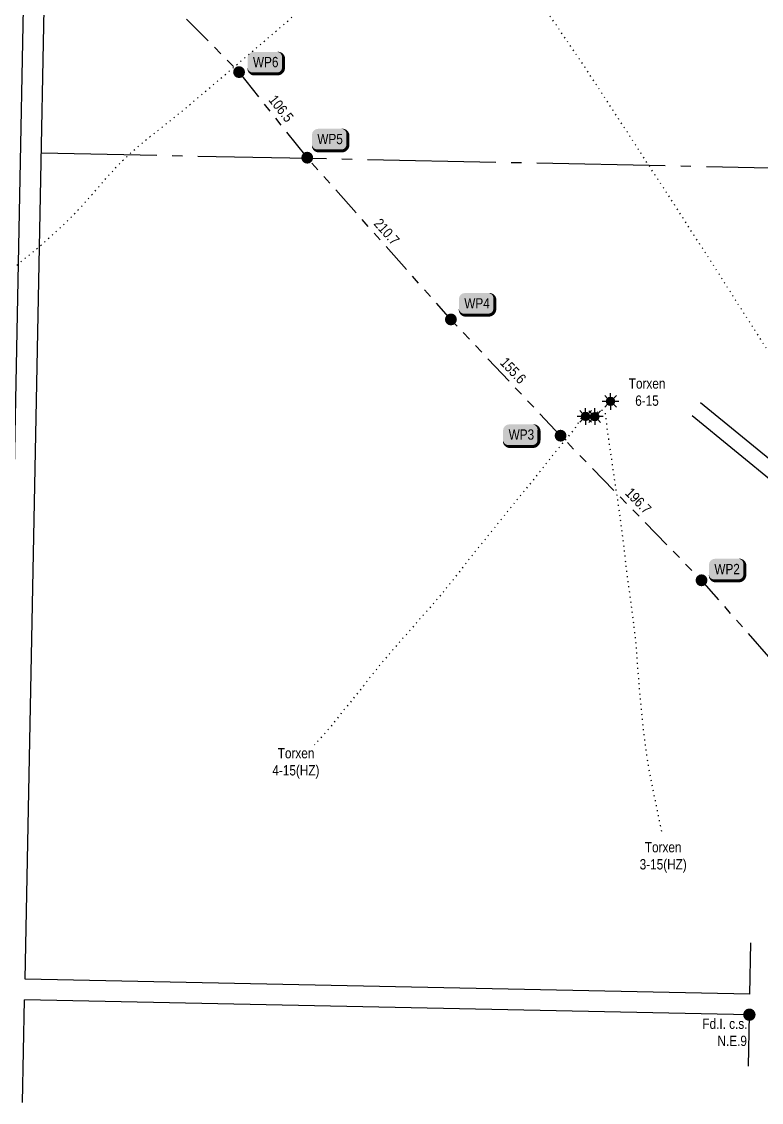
# Model space of a CAD drawing. Extents: x 396534 to 402867, y 5681657 to 5687495.
# Drawn here: x 397802 to 398522, y 5684071 to 5685123 of the extents above; entities that cross this region are included whole.
import ezdxf
from ezdxf.enums import TextEntityAlignment as Align

# ---------------------------------------------------------------- set-up
doc = ezdxf.new("R2010")
doc.units = 0
doc.header["$LTSCALE"] = 5
for name, pattern in [('foc-DOT', [1, 0.2, -0.8]), ('foc-DRILLPATH', [14.75, 6, -1.75, 1.75, -1.75, 1.75, -1.75]), ('foc-QUARTERLINE', [33, 25, -3, 2, -3])]:
    doc.linetypes.add(name, pattern=pattern)
for name, color, linetype in [('ABADATA-DRILL', 8, 'foc-DOT'), ('AS-OWNER', 7, 'Continuous'), ('C-RW', 13, 'Continuous'), ('C-WS-S', 13, 'Continuous'), ('L-BD', 7, 'Continuous'), ('L-MON', 1, 'Continuous'), ('L-QSEC', 8, 'foc-QUARTERLINE'), ('L-SEC', 7, 'Continuous'), ('P-PDRILLPATH', 12, 'foc-DRILLPATH')]:
    doc.layers.add(name, color=color, linetype=linetype)
doc.styles.add('80', font='ARIALN.TTF', dxfattribs={"height": 10})
doc.styles.add('80L', font='ARIALN.TTF', dxfattribs={"height": 10})

# ---------------------------------------------------------------- blocks, each defined once
blk = doc.blocks.new('fdia')
at = {"color": 255, "const_width": 1}
blk.add_lwpolyline([(-0.5, 0, 1), (0.5, 0, 1)], format="xyb", close=True, dxfattribs=at)
blk = doc.blocks.new('Fdiaa')
blk.add_blockref('fdia', (0, 0))
blk = doc.blocks.new('fdib')
at = {"color": 1, "const_width": 1.6}
blk.add_lwpolyline([(-0.4, 0, 1), (0.4, 0, 1)], format="xyb", close=True, dxfattribs=at)
at = {"color": 1}
blk.add_circle((0, 0), 0.8, dxfattribs=at)
blk = doc.blocks.new('Fdibb')
blk.add_blockref('fdib', (0, 0))
blk = doc.blocks.new('fdicc')
for name in ['Fdibb', 'Fdiaa']:
    blk.add_blockref(name, (0, 0))
blk = doc.blocks.new('FDI')
blk.add_blockref('fdicc', (0, 0))
blk = doc.blocks.new('plbh')
at = {"layer": 'L-MON'}
h = blk.add_hatch(color=255, dxfattribs=at)
h.dxf.hatch_style = 1
edge = h.paths.add_edge_path()
edge.add_arc((0, 0), 1.16, 0, 360)
h = blk.add_hatch(color=256, dxfattribs=at)
h.dxf.hatch_style = 1
h.paths.add_polyline_path([(-0.96, 0, 1), (0.96, 0, 1)])
h.paths.add_polyline_path([(0.91, 0, -1), (-0.91, 0, -1)], flags=16)
h.paths.add_polyline_path([(0.45, 0, -1), (-0.45, 0, -1)], flags=0)
h = blk.add_hatch(color=256, dxfattribs=at)
h.dxf.hatch_style = 1
h.paths.add_polyline_path([(-0.45, 0, 1), (0.45, 0, 1)])
h.paths.add_polyline_path([(0.4, 0, -1), (-0.4, 0, -1)], flags=16)
at = {"layer": 'L-MON', "color": 240}
for radius in [0.96, 0.91, 0.45, 0.4]:
    blk.add_circle((0, 0), radius, dxfattribs=at)
blk = doc.blocks.new('*U510')
h = blk.add_hatch(color=59)
edge = h.paths.add_edge_path()
edge.add_line((-11.5, -11.5), (11.5, -11.5))
edge.add_arc((11.5, -5.5), 6, 270, 360)
edge.add_line((17.5, -5.5), (17.5, 4))
edge.add_arc((11.5, 4), 6, 0, 90)
edge.add_line((11.5, 10), (-11.5, 10))
edge.add_arc((-11.5, 4), 6, 90, 180)
edge.add_line((-17.5, 4), (-17.5, -5.5))
edge.add_arc((-11.5, -5.5), 6, 180, 270)
at = {"color": 1, "flags": 128}
blk.add_lwpolyline([(-11.5, -11.5, 3, 3, 0), (11.5, -11.5, 3, 3, 0.414214), (17.5, -5.5, 3, 3, 0), (17.5, 4, 3, 0, 0.414214), (11.5, 10, 0, 0, 0), (-11.5, 10, 0, 0, 0.414214), (-17.5, 4, 0, 0, 0), (-17.5, -5.5, 0, 3, 0.414214)], format="xyseb", close=True, dxfattribs=at)
blk.add_lwpolyline([(-15.6, -9.1, 0, 7.5, 0), (0, 0, 0, 0, 0)], format="xyseb", dxfattribs=at)
at = {"color": 1, "style": '80'}
blk.add_attdef('ENTER_TEXT_001', (-36.3, -5), '', height=10, dxfattribs=at)
blk = doc.blocks.new('GAS')
h = blk.add_hatch(color=255)
h.dxf.hatch_style = 1
edge = h.paths.add_edge_path()
edge.add_arc((0, 0), 0.9, 0, 360)
for p, q in [((-0.81, 0), (-1.62, 0)), ((-0.57, 0.57), (-1.14, 1.14)), ((0, 0.81), (0, 1.62)), ((0.57, 0.57), (1.14, 1.14)), ((1.62, 0), (0.81, 0)), ((-0.57, -0.57), (-1.14, -1.14)), ((0, -0.81), (0, -1.62)), ((1.14, -1.14), (0.57, -0.57))]:
    blk.add_line(p, q)
blk.add_circle((0, 0), 0.8)

msp = doc.modelspace()

# ---------------------------------------------------------------- linework, layer by layer
at = {"flags": 128}
for points in [[(397785.56, 5684191.015), (397819.199, 5685898.626)], [(397805.668, 5684190.6), (397839.308, 5685898.246)], [(397803.303, 5684070.544), (397805.272, 5684170.483)]]:
    msp.add_lwpolyline(points, dxfattribs=at)
at = {"layer": 'ABADATA-DRILL', "flags": 128}
for points in [[(399121.372, 5684253.002), (399121.4, 5684252.371), (399121.398, 5684252.271), (399121.483, 5684252.029), (399121.329, 5684251.822), (399120.887, 5684251.751), (399120.499, 5684251.819), (399120.222, 5684251.964), (399119.845, 5684252.132), (399119.397, 5684252.271), (399119.069, 5684252.377), (399118.751, 5684252.483), (399118.652, 5684252.515), (399118.743, 5684252.584), (399118.737, 5684252.774), (399118.763, 5684253.093), (399118.769, 5684253.383), (399118.771, 5684253.483), (399118.692, 5684253.525), (399118.544, 5684253.638), (399118.507, 5684253.769), (399118.558, 5684253.807), (399118.628, 5684253.836), (399118.709, 5684253.904), (399118.79, 5684253.923), (399118.898, 5684253.851), (399119.067, 5684253.767), (399119.317, 5684253.753), (399119.548, 5684253.808), (399119.701, 5684253.945), (399119.792, 5684254.023), (399119.894, 5684254.111), (399119.856, 5684254.212), (399119.657, 5684254.276), (399119.457, 5684254.3), (399119.288, 5684254.343), (399119.14, 5684254.426), (399119.1, 5684254.447), (399118.603, 5684254.587), (399117.388, 5684254.881), (399115.446, 5684255.279), (399112.804, 5684255.731), (399109.556, 5684256.335), (399105.695, 5684257.362), (399101.256, 5684258.949), (399096.387, 5684261.126), (399091.288, 5684263.717), (399085.714, 5684266.627), (399079.384, 5684269.743), (399072.515, 5684272.879), (399065.137, 5684276.105), (399057.082, 5684279.504), (399048.383, 5684283.166), (399039.178, 5684287.059), (399029.527, 5684291.17), (399019.545, 5684295.757), (399009.323, 5684300.84), (398998.704, 5684306.04), (398987.653, 5684311.159), (398976.483, 5684316.34), (398965.254, 5684321.582), (398953.837, 5684326.948), (398942.221, 5684332.328), (398930.444, 5684337.652), (398918.712, 5684343.264), (398913.503, 5684345.897), (398887.693, 5684358.848), (398879.283, 5684362.985), (398870.873, 5684367.122), (398862.535, 5684371.387), (398854.271, 5684375.801), (398846.1, 5684380.412), (398838.053, 5684385.202), (398832.737, 5684388.487), (398830.099, 5684390.16), (398822.269, 5684395.305), (398814.593, 5684400.677), (398807.062, 5684406.247), (398799.674, 5684412.024), (398792.461, 5684418.007), (398785.401, 5684424.167), (398778.505, 5684430.515), (398771.812, 5684437.068), (398765.345, 5684443.846), (398759.05, 5684450.792), (398752.98, 5684457.923), (398747.113, 5684465.23), (398741.469, 5684472.703), (398736.089, 5684480.38), (398730.953, 5684488.213), (398726.019, 5684496.182), (398721.166, 5684504.199), (398716.252, 5684512.197), (398711.319, 5684520.166), (398706.415, 5684528.144), (398701.532, 5684536.142), (398696.608, 5684544.131), (398691.613, 5684552.061), (398686.487, 5684559.893), (398681.269, 5684567.668), (398676.031, 5684575.443), (398670.753, 5684583.198), (398665.444, 5684590.914), (398660.145, 5684598.64), (398649.721, 5684614.229), (398639.488, 5684629.913), (398629.157, 5684645.72), (398618.851, 5684661.706), (398608.544, 5684677.693), (398598.226, 5684693.629), (398587.642, 5684710.271), (398577.405, 5684726.266), (398567.178, 5684742.27), (398556.962, 5684758.275), (398546.664, 5684774.211), (398536.428, 5684790.226), (398526.333, 5684806.338), (398516.157, 5684822.372), (398505.87, 5684838.328), (398495.633, 5684854.293), (398485.487, 5684870.346), (398475.362, 5684886.428), (398465.034, 5684902.335), (398454.666, 5684918.262), (398444.459, 5684934.267), (398434.211, 5684950.212), (398423.853, 5684966.139), (398413.434, 5684982.008), (398403.096, 5684997.914), (398392.838, 5685013.88), (398382.459, 5685029.767), (398361.712, 5685061.563), (398351.323, 5685077.46), (398340.762, 5685093.212), (398330.069, 5685108.875), (398321.219, 5685121.692), (398310.406, 5685137.338), (398299.662, 5685152.993), (398289.03, 5685168.736), (398278.591, 5685184.615), (398268.344, 5685200.59), (398258.138, 5685216.604), (398247.82, 5685232.511), (398237.248, 5685248.292), (398226.698, 5685264.103), (398215.975, 5685280.298), (398205.648, 5685295.774), (398195.31, 5685311.701), (398185.175, 5685327.784), (398175.141, 5685343.925), (398165.168, 5685360.094), (398155.104, 5685376.206), (398145.08, 5685392.337), (398134.985, 5685408.439), (398124.708, 5685424.405), (398114.441, 5685440.38), (398104.285, 5685456.433), (398094.191, 5685472.525), (398084.055, 5685488.588), (398073.858, 5685504.572), (398063.652, 5685520.577), (398053.385, 5685536.552), (398043.107, 5685552.518), (398038.014, 5685560.53), (398030.526, 5685572.36), (398030.507, 5685572.4)], [(397697.655, 5684803.227), (397713.697, 5684813.488), (397730.062, 5684825.563), (397745.85, 5684838.819), (397761.157, 5684852.496), (397775.892, 5684866.573), (397791.345, 5684880.527), (397808.063, 5684894.255), (397825.155, 5684908.675), (397841.924, 5684923.912), (397857.613, 5684939.691), (397858.768, 5684940.928), (397871.598, 5684955.304), (397884.357, 5684970.062), (397896.811, 5684983.615), (397901.078, 5684987.931), (397910.141, 5684996.471), (397925.097, 5685009.124), (397927.242, 5685010.831), (397940.917, 5685021.459), (397956.625, 5685034.167), (397972.314, 5685047.456), (397987.951, 5685060.635), (397989.416, 5685061.876), (398003.102, 5685073.524), (398017.318, 5685085.622), (398026.374, 5685093.352), (398028.339, 5685095.053), (398044.358, 5685108.855), (398053.875, 5685117.066), (398058.058, 5685120.673), (398070.607, 5685131.484), (398079.543, 5685139.197)], [(398360.272, 5684738.299), (398360.275, 5684738.429), (398360.28, 5684738.688), (398360.285, 5684738.948), (398360.29, 5684739.218), (398360.296, 5684739.478), (398360.279, 5684739.659), (398360.564, 5684739.873), (398361.312, 5684740.308), (398361.824, 5684740.898), (398362.135, 5684741.432), (398362.443, 5684741.866), (398362.977, 5684742.566), (398363.743, 5684743.351), (398365.334, 5684744.369), (398367.47, 5684744.677), (398369.362, 5684743.739), (398370.4, 5684741.588), (398370.849, 5684738.539), (398371.271, 5684734.109), (398371.875, 5684728.776), (398372.68, 5684722.449), (398373.698, 5684715.317), (398374.976, 5684707.12), (398376.395, 5684697.52), (398377.894, 5684686.848), (398379.643, 5684674.731), (398381.605, 5684661.68), (398383.715, 5684648.065), (398385.679, 5684633.683), (398387.527, 5684619.474), (398389.236, 5684605.267), (398390.706, 5684591.195), (398392.446, 5684577.558), (398394.416, 5684563.956), (398396.245, 5684549.797), (398398.084, 5684535.617), (398399.818, 5684521.22), (398401.047, 5684506.563), (398402.087, 5684491.449), (398403.241, 5684476.514), (398404.578, 5684462.254), (398405.964, 5684447.434), (398407.459, 5684433.101), (398409.282, 5684418.632), (398411.303, 5684404.519), (398413.574, 5684390.981), (398416.344, 5684377.334), (398416.665, 5684375.907), (398419.267, 5684363.383), (398421.995, 5684349.656), (398423.985, 5684340.084), (398425.836, 5684331.526)], [(398351.28, 5684738.477), (398347.242, 5684737.107), (398346.169, 5684735.458), (398344.608, 5684732.879), (398342.692, 5684729.586), (398340.117, 5684725.816), (398336.723, 5684721.613), (398332.911, 5684717.038), (398328.69, 5684712.001), (398323.914, 5684706.224), (398318.848, 5684699.914), (398313.115, 5684692.766), (398306.702, 5684684.632), (398299.705, 5684675.809), (398292.283, 5684666.715), (398284.41, 5684657.069), (398276.391, 5684647.137), (398268.321, 5684637.125), (398260.444, 5684627.32), (398252.198, 5684617.012), (398243.904, 5684606.824), (398235.984, 5684596.86), (398228.174, 5684586.863), (398220.212, 5684576.739), (398212.101, 5684566.738), (398203.847, 5684557.05), (398195.556, 5684547.503), (398186.654, 5684537.408), (398177.913, 5684527.389), (398169.45, 5684517.746), (398160.453, 5684507.432), (398151.5, 5684496.768), (398143.194, 5684486.511), (398134.996, 5684476.112), (398126.769, 5684465.773), (398118.372, 5684455.458), (398115.051, 5684451.383), (398109.868, 5684444.755), (398101.082, 5684433.947), (398092.046, 5684423.705), (398087.413, 5684418.566)]]:
    msp.add_lwpolyline(points, dxfattribs=at)
at = {"layer": 'C-RW', "flags": 128}
msp.add_lwpolyline([(398454.919, 5684739.238), (398702.264, 5684536.895), (399051.627, 5684481.051), (399053.993, 5684495.858), (398708.629, 5684551.062), (398463.264, 5684751.824)], dxfattribs=at)
at = {"layer": 'L-QSEC', "flags": 128}
msp.add_lwpolyline([(398593.893, 5684978.974), (397821.525, 5684994.825)], dxfattribs=at)
at = {"layer": 'L-SEC', "flags": 128}
for points in [[(398511.169, 5684176.02), (398512.154, 5684225.971)], [(398511.169, 5684176.02), (397805.668, 5684190.6)], [(398510.772, 5684155.904), (397805.272, 5684170.483)], [(398509.787, 5684105.915), (398510.772, 5684155.904)]]:
    msp.add_lwpolyline(points, dxfattribs=at)
at = {"layer": 'P-PDRILLPATH', "flags": 128}
msp.add_lwpolyline([(399121.684, 5684278.488), (398779.631, 5684310.437), (398613.795, 5684408.845), (398464.178, 5684578.905), (398326.982, 5684719.713), (398220.235, 5684832.898), (398080.368, 5684990.416), (398014.024, 5685073.715), (397826.782, 5685262.39), (397806.989, 5685278.78), (397698.394, 5685399.696), (397422.224, 5685692.574)], dxfattribs=at)

# ---------------------------------------------------------------- block references
at = {"layer": 'AS-OWNER'}
ref = msp.add_blockref('*U510', (398039.761, 5685083.453), dxfattribs=dict(at, xscale=0.99959203, yscale=0.99959203, zscale=0.99959203))
ref.add_attrib('ENTER_TEXT_001', 'WP6', (398027.549, 5685078.52), dxfattribs={"layer": '0', "color": 1, "height": 9.9959, "style": '80'})
ref = msp.add_blockref('*U510', (398102.455, 5685008.52), dxfattribs=dict(at, xscale=0.99959203, yscale=0.99959203, zscale=0.99959203))
ref.add_attrib('ENTER_TEXT_001', 'WP5', (398090.208, 5685003.607), dxfattribs={"layer": '0', "color": 1, "height": 9.9959, "style": '80'})
ref = msp.add_blockref('*U510', (398245.452, 5684848.616), dxfattribs=dict(at, xscale=0.99959203, yscale=0.99959203, zscale=0.99959203))
ref.add_attrib('ENTER_TEXT_001', 'WP4', (398233.25, 5684843.618), dxfattribs={"layer": '0', "color": 1, "height": 9.9959, "style": '80'})
ref = msp.add_blockref('*U510', (398288.458, 5684720.721), dxfattribs=dict(at, xscale=0.99959203, yscale=0.99959203, zscale=0.99959203))
ref.add_attrib('ENTER_TEXT_001', 'WP3', (398276.437, 5684715.852), dxfattribs={"layer": '0', "color": 1, "height": 9.9959, "style": '80'})
ref = msp.add_blockref('*U510', (398488.85, 5684589.873), dxfattribs=dict(at, xscale=0.99959203, yscale=0.99959203, zscale=0.99959203))
ref.add_attrib('ENTER_TEXT_001', 'WP2', (398476.668, 5684584.855), dxfattribs={"layer": '0', "color": 1, "height": 9.9959, "style": '80'})
at = {"layer": 'C-WS-S', "xscale": 4.999999999999986, "yscale": 4.999999999999986, "zscale": 4.999999999999986}
for p in [(398375.629, 5684753.123), (398351.28, 5684738.477), (398360.272, 5684738.299)]:
    msp.add_blockref('GAS', p, dxfattribs=at)
at = {"layer": 'L-MON'}
for name, p, xscale, yscale, zscale in [('plbh', (398014.024, 5685073.715), 4.997960149999985, 4.997960149999985, 4.997960149999985), ('plbh', (398080.368, 5684990.416), 4.997960149999985, 4.997960149999985, 4.997960149999985), ('plbh', (398220.235, 5684832.898), 4.997960149999985, 4.997960149999985, 4.997960149999985), ('plbh', (398326.982, 5684719.713), 4.997960149999985, 4.997960149999985, 4.997960149999985), ('plbh', (398464.178, 5684578.905), 4.997960149999985, 4.997960149999985, 4.997960149999985), ('FDI', (398510.772, 5684155.904), 4.999999999999972, 4.999999999999972, 4.999999999999972)]:
    msp.add_blockref(name, p, dxfattribs=dict(at, xscale=xscale, yscale=yscale, zscale=zscale))

# ---------------------------------------------------------------- texts
at = {"layer": 'ABADATA-DRILL', "char_height": 10, "attachment_point": 1, "style": '80L'}
for s, insert in [('\\pi21.24164;Torxen\\P\\pi27.50358;6-15', (398372.141, 5684775.525)), ('\\pi21.24164;Torxen\\P\\pi16.02336;4-15(HZ)', (398030.434, 5684415.57)), ('\\pi21.24164;Torxen\\P\\pi16.19048;3-15(HZ)', (398387.789, 5684324.041))]:
    msp.add_mtext_dynamic_manual_height_columns(s, width=77.04673, gutter_width=50, heights=[0], dxfattribs=dict(at, insert=insert))
at = {"layer": 'L-BD', "style": '80L'}
for s, rotation, p in [('106.5', 308.5361, (398055.015, 5685038.293)), ('210.7', 311.603, (398157.776, 5684918.294)), ('155.6', 313.3234, (398280.88, 5684783.164)), ('196.7', 314.2556, (398402.739, 5684656.285))]:
    msp.add_text(s, height=9.9959, rotation=rotation, dxfattribs=at).set_placement(p, align=Align.MIDDLE)
at = {"layer": 'L-MON', "insert": (398463.958, 5684152.119), "char_height": 9.99591, "attachment_point": 1, "style": '80L'}
msp.add_mtext_dynamic_manual_height_columns('\\pi1.06137;Fd.I. c.s.\\P\\pi15.77567;N.E.9', width=43.04282, gutter_width=50, heights=[0], dxfattribs=at)

doc.saveas('drawing.dxf')
